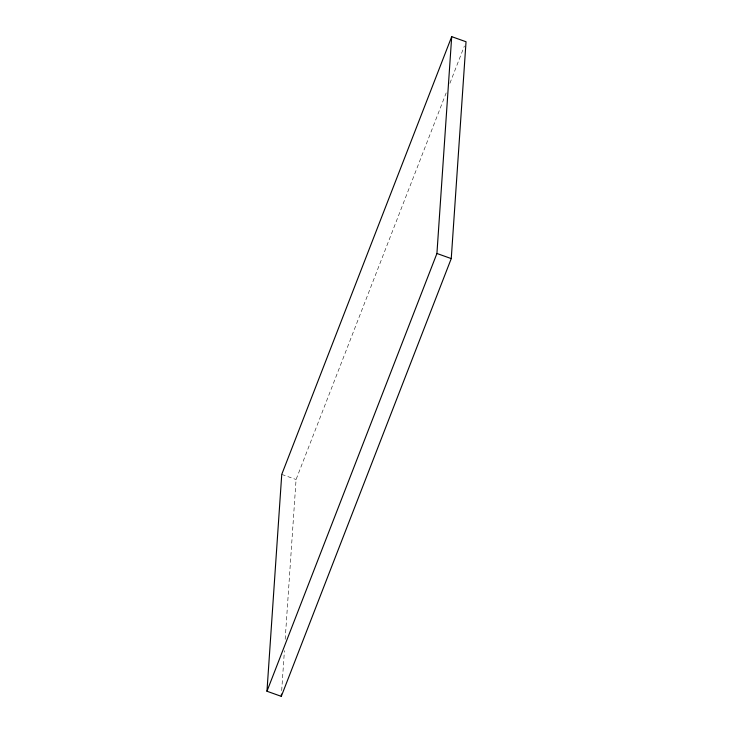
<?xml version="1.0" encoding="UTF-8"?>
<svg xmlns="http://www.w3.org/2000/svg" width="733" height="733" viewBox="0 0 733 733"><rect width="100%" height="100%" fill="white"/><g stroke="black" fill="none" stroke-linecap="round" stroke-linejoin="round"><path stroke-width="0.55" stroke-dasharray="3.67 2.75" d="M281.683 690.642L284.413 650.702M285.183 639.286L296.077 479.519L446.186 92.88M449.906 83.296L464.383 46.014M281.747 474.407L296.077 479.519"/><path stroke-width="1.1" d="M266.968 691.246L281.747 474.407L451.702 36.65L466.032 41.754L451.253 258.593L281.298 696.35L266.968 691.246L436.923 253.481L451.702 36.65M281.298 696.35L281.454 694.069M436.923 253.481L451.253 258.593"/></g></svg>
